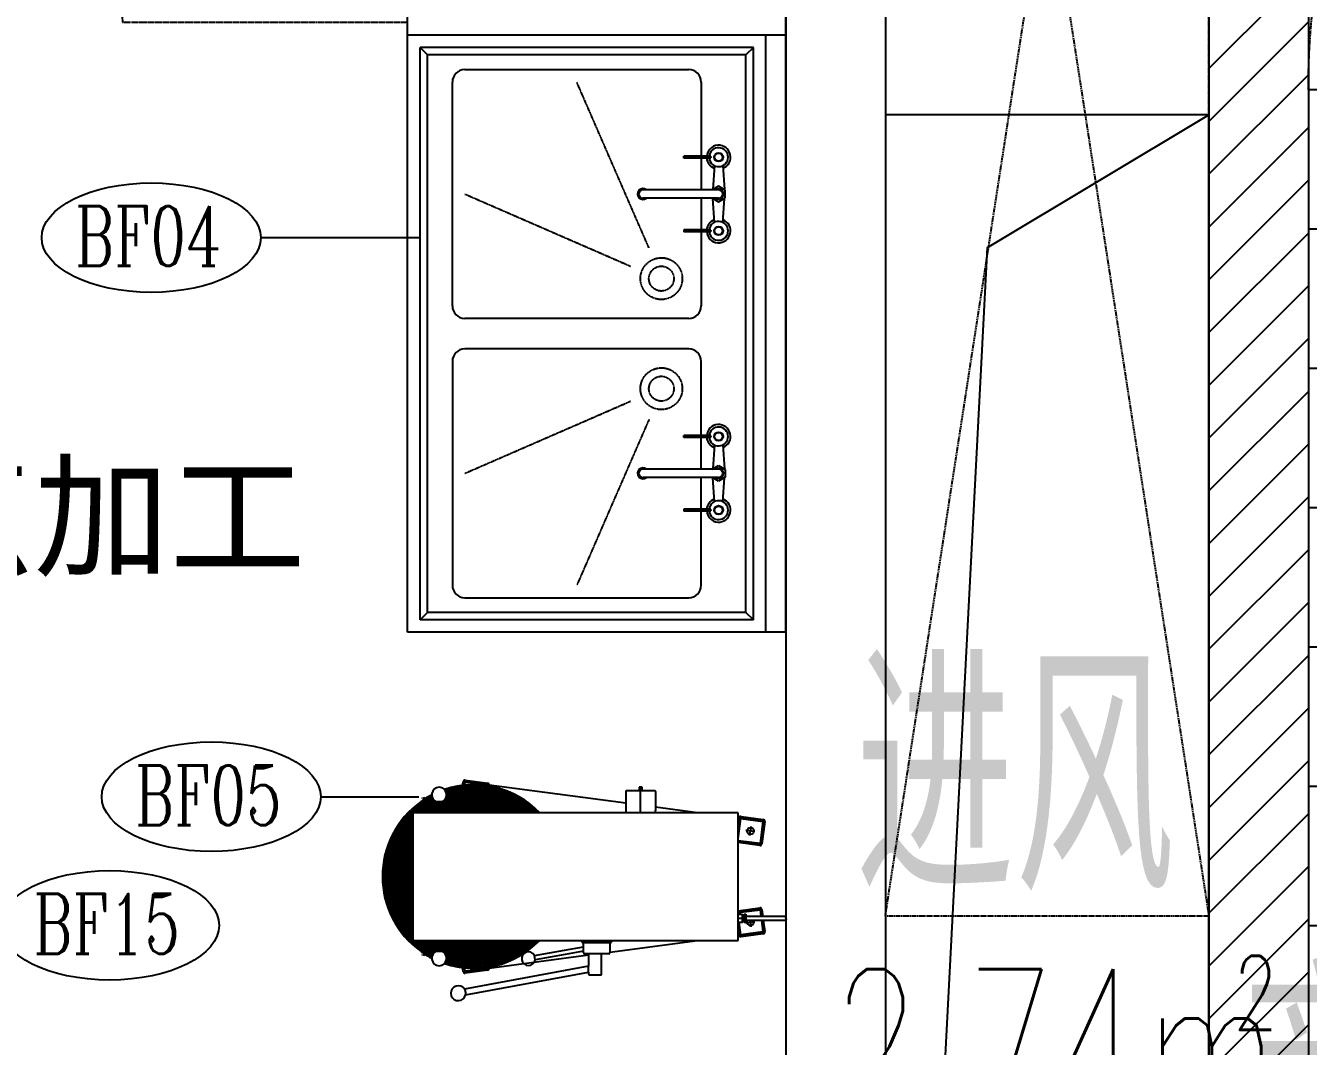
# Model space of a CAD drawing. Extents: x -12047294 to -5625356, y -1456591 to -622873.
# Drawn here: x -6016564 to -6013986, y -715445 to -713395 of the extents above; entities that cross this region are included whole.
import ezdxf

# ---------------------------------------------------------------- set-up
doc = ezdxf.new("R2010")
doc.units = 0
doc.header["$LTSCALE"] = 10
doc.header["$MEASUREMENT"] = 0
doc.linetypes.add('__DASH', pattern=[0.35, 0.25, -0.1])
doc.linetypes.add('DASH', pattern=[0.35, 0.25, -0.1])
for name, color, linetype in [('A-DIMLEAD', 130, 'Continuous'), ('A-FireH', 6, 'Continuous'), ('A-HOLE', 30, 'Continuous'), ('A-Hole-up', 40, 'DASH'), ('A-STAIRS', 150, 'Continuous'), ('A-TEXTROOM-AREA', 33, 'Continuous'), ('A-TEXTROOM-报建', 210, 'Continuous'), ('A-WALL', 2, 'Continuous'), ('EQUIP', 1, 'Continuous'), ('Iteam', 4, 'Continuous'), ('P-TEXT', 102, 'Continuous')]:
    doc.layers.add(name, color=color, linetype=linetype)
doc.styles.add('_TCH_SPACE', font='tjromans.shx', dxfattribs={"height": 5, "bigfont": 'tjhztxt.shx'})
doc.styles.add('ARIAL', font='arial.ttf', dxfattribs={"width": 1.1})
doc.styles.add('SHZF-注释', font='romanc.shx', dxfattribs={"width": 0.8, "bigfont": 'shzf-hz.shx'})
doc.styles.get("Standard").update_dxf_attribs({"font": 'tjromans.shx', "width": 0.75, "bigfont": 'tjhztxt.shx'})
doc.styles.add('注解汉字', font='tjromans.shx', dxfattribs={"width": 0.75, "bigfont": 'tjhztxt.shx'})

# ---------------------------------------------------------------- blocks, each defined once
blk = doc.blocks.new('retretw')
at = {"layer": 'A-STAIRS', "color": 253, "linetype": '__DASH', "elevation": -100}
blk.add_lwpolyline([(1658219.1, -156098.3), (1658669.1, -156098.3)], dxfattribs=at)
at = {"layer": 'A-STAIRS', "color": 253, "linetype": '__DASH'}
for centre, start, end in [((1658244.1, -154548.3, -100), 180, 270.0002), ((1658644.1, -154548.3, -100), 269.9998, 0)]:
    blk.add_arc(centre, 1550, start, end, dxfattribs=at)
blk = doc.blocks.new('A$C53054AA7')
at = {"layer": 'A-STAIRS', "color": 0}
for p, q in [((0, 3500), (-2518.6, 3500)), ((-1680, 2047.5), (-1680, 3500)), ((-1400, 1975), (-1400, 3500)), ((-1120, 1975), (-1120, 3500)), ((-840, 1975), (-840, 3500)), ((-560, 1975), (-560, 3500)), ((-280, 1975), (-280, 3500)), ((0, 1975), (0, 3500))]:
    blk.add_line(p, q, dxfattribs=at)
at = {"layer": 'A-STAIRS', "xscale": -1, "rotation": 89.99999999722498}
blk.add_blockref('retretw', (-154548.3, 1660194.1, 100), dxfattribs=at)
blk = doc.blocks.new('LXX1546368')
at = {"layer": 'EQUIP', "linetype": 'ByBlock'}
for p, q in [((636.4, 537, 0), (-583.6, 537, 0)), ((-583.6, 537, 0), (-583.6, -223, 0)), ((636.4, 537, 0), (636.4, -223, 0)), ((636.4, -223, 0), (-583.6, -223, 0))]:
    blk.add_line(p, q, dxfattribs=at)
at = {"layer": 'EQUIP', "color": 8, "linetype": 'DASH', "ltscale": 0.8}
for p, q in [((-523.6, 537, 0), (-523.6, -223, 0)), ((576.4, 537, 0), (576.4, -223, 0)), ((524.4, 477, 0), (-523.6, 477, 0)), ((-503.6, 477, 0), (-503.6, 427, 0)), ((-44.6, 427, 0), (-44.6, 477, 0)), ((45.4, 427, 0), (45.4, 477, 0)), ((556.4, 477, 0), (556.4, 427, 0)), ((-523.6, 427, 0), (-503.6, 427, 0)), ((45.4, 427, 0), (-44.6, 427, 0)), ((576.4, 427, 0), (556.4, 427, 0)), ((191.1, 70.5, 0), (153.2, 70.5, 0)), ((191.1, 61.1, 0), (153.2, 61, 0)), ((200.6, 50.7, 0), (143.7, 50.6, 0)), ((143.7, 50.6, 0), (143.8, 22.2, 0)), ((200.6, 22.3, 0), (200.6, 50.7, 0)), ((96.4, 4.1, 0), (105.9, 13.6, 0)), ((96.4, 13.5, 0), (96.5, -81.2, 0)), ((248, 4.3, 0), (96.4, 4.1, 0)), ((238.5, 13.8, 0), (105.9, 13.6, 0)), ((106, -81.2, 0), (105.9, 4.1, 0)), ((143.8, 22.2, 0), (200.6, 22.3, 0)), ((248, 4.3, 0), (238.5, 13.8, 0)), ((238.7, -81, 0), (238.5, 4.3, 0)), ((248.2, -81, 0), (248, 13.8, 0)), ((-523.6, -113, 0), (-503.6, -113, 0)), ((-503.6, -113, 0), (-503.6, -163, 0)), ((-44.6, -113, 0), (-44.6, -163, 0)), ((45.4, -113, 0), (-44.6, -113, 0)), ((45.4, -113, 0), (45.4, -163, 0)), ((153.5, -128.5, 0), (191.4, -128.4, 0)), ((556.4, -113, 0), (556.4, -163, 0)), ((576.4, -113, 0), (556.4, -113, 0)), ((153.5, -138, 0), (191.4, -137.9, 0)), ((-44.6, -163, 0), (-523.6, -163, 0)), ((524.4, -163, 0), (-44.6, -163, 0)), ((-34.6, -163, 0), (-34.6, -223, 0)), ((35.4, -163, 0), (35.4, -223, 0)), ((-558.6, -795.5, 0), (-558.6, -223, 0)), ((611.1, -223, 0), (611.4, -795.5, 0))]:
    blk.add_line(p, q, dxfattribs=at)
at = {"layer": 'EQUIP', "color": 8, "linetype": 'DASH', "ltscale": 0.5, "elevation": 0}
blk.add_lwpolyline([(311.1, -138), (532.8, -138), (532.8, -63.6), (311.1, -63.6)], close=True, dxfattribs=at)
at = {"layer": 'EQUIP', "color": 8, "linetype": 'DASH', "ltscale": 0.8}
for centre, start, end in [((-510, -271.4, 0), 264.7043, 5.2705), ((562.8, -271.4, 0), 174.7295, 275.2957)]:
    blk.add_arc(centre, 526.4, start, end, dxfattribs=at)
at = {"layer": 'EQUIP', "color": 8, "linetype": 'DASH', "ltscale": 0.8, "extrusion": (0, 0, -1)}
for centre, major_axis, start_param, end_param in [((153.3, 13.6, 0), (40.2, 40.2), 3.925446, 5.496242), ((153.3, 13.6, 0), (33.5, 33.5), 3.925446, 5.496242), ((191.2, 13.7, 0), (-40.2, 40.2), 0.783853, 2.354649), ((191.2, 13.7, 0), (33.5, 33.5), -0.786943, 0.783853), ((153.4, -81.1, 0), (-40.2, 40.2), 3.925446, 5.496242), ((153.4, -81.1, 0), (-33.5, 33.5), 3.925446, 5.496242), ((191.3, -81.1, 0), (-40.2, 40.2), 2.354649, 3.925446), ((191.3, -81.1, 0), (33.5, 33.5), 0.783853, 2.354649)]:
    blk.add_ellipse(centre, major_axis=major_axis, ratio=1, start_param=start_param, end_param=end_param, dxfattribs=at)
at = {"layer": 'EQUIP', "color": 2}
blk.add_text('R', height=50, dxfattribs=at).set_placement((-460.1, 391.7, -8.7))
blk = doc.blocks.new('LXX15471802')
at = {"layer": 'EQUIP'}
blk.add_blockref('LXX1546368', (19.5, -115.5), dxfattribs=at)
blk = doc.blocks.new('A$C3BA8559B')
at = {"layer": 'EQUIP'}
for p, q in [((0, 0), (0, 760)), ((0, 760), (1200, 760)), ((1200, 0), (1200, 760)), ((69.4, 645), (69.4, 195)), ((544.4, 670), (94.4, 670)), ((569.4, 195), (569.4, 645)), ((630.6, 195), (630.6, 645)), ((655.6, 670), (1105.6, 670)), ((1130.6, 645), (1130.6, 195)), ((94.4, 170), (310.9, 170)), ((327.9, 170), (544.4, 170)), ((872.1, 170), (655.6, 170)), ((1105.6, 170), (889.1, 170)), ((0, 40), (1200, 40)), ((0, 0), (1200, 0))]:
    blk.add_line(p, q, dxfattribs=at)
at = {"layer": 'EQUIP', "color": 8}
for p, q in [((25, 65), (25, 735)), ((25, 735), (1175, 735)), ((40, 720), (25, 735)), ((1160, 720), (1175, 735)), ((1175, 65), (1175, 735)), ((40, 80), (40, 720)), ((40, 720), (1160, 720)), ((1160, 80), (1160, 720)), ((25, 65), (40, 80)), ((40, 80), (1160, 80)), ((1175, 65), (1160, 80)), ((25, 65), (1175, 65))]:
    blk.add_line(p, q, dxfattribs=at)
at = {"layer": 'EQUIP', "color": 8, "linetype": 'DASH', "ltscale": 0.4}
for p, q in [((319.4, 645), (464.3, 312.1)), ((880.6, 645), (735.7, 312.1)), ((427.3, 275.1), (94.4, 420)), ((772.7, 275.1), (1105.6, 420))]:
    blk.add_line(p, q, dxfattribs=at)
at = {"layer": 'EQUIP', "ltscale": 150}
for p, q in [((310.9, 135), (310.9, 287)), ((327.9, 135), (327.9, 287)), ((872.1, 135), (872.1, 287)), ((889.1, 135), (889.1, 287)), ((262.4, 143.6), (310.5, 146.5)), ((303.9, 135), (310.9, 147.1)), ((311.6, 121.6), (303.9, 135)), ((334.9, 135), (327.1, 121.6)), ((327.9, 147.1), (334.9, 135)), ((376.4, 143.6), (328.3, 146.5)), ((823.6, 143.6), (871.7, 146.5)), ((872.1, 147.1), (865.1, 135)), ((865.1, 135), (872.9, 121.6)), ((888.4, 121.6), (896.1, 135)), ((896.1, 135), (889.1, 147.1)), ((937.6, 143.6), (889.5, 146.5)), ((262.4, 126.4), (310.5, 123.5)), ((327.1, 121.6), (311.6, 121.6)), ((376.4, 126.4), (328.3, 123.5)), ((823.6, 126.4), (871.7, 123.5)), ((872.9, 121.6), (888.4, 121.6)), ((937.6, 126.4), (889.5, 123.5))]:
    blk.add_line(p, q, dxfattribs=at)
at = {"layer": 'EQUIP', "ltscale": 50}
for p, q in [((243.4, 150.9), (243.4, 205)), ((247.4, 205), (243.4, 205)), ((247.4, 199), (243.4, 199)), ((247.4, 193), (243.4, 193)), ((247.4, 187), (243.4, 187)), ((247.4, 150.9), (247.4, 205)), ((391.4, 205), (395.4, 205)), ((391.4, 150.9), (391.4, 205)), ((391.4, 199), (395.4, 199)), ((391.4, 193), (395.4, 193)), ((391.4, 187), (395.4, 187)), ((395.4, 150.9), (395.4, 205)), ((808.6, 205), (804.6, 205)), ((804.6, 150.9), (804.6, 205)), ((808.6, 199), (804.6, 199)), ((808.6, 193), (804.6, 193)), ((808.6, 187), (804.6, 187)), ((808.6, 150.9), (808.6, 205)), ((952.6, 150.9), (952.6, 205)), ((952.6, 205), (956.6, 205)), ((952.6, 199), (956.6, 199)), ((952.6, 193), (956.6, 193)), ((952.6, 187), (956.6, 187)), ((956.6, 150.9), (956.6, 205))]:
    blk.add_line(p, q, dxfattribs=at)
at = {"layer": 'EQUIP', "color": 8, "linetype": 'DASH', "ltscale": 0.4}
for centre, radius in [((489.4, 250), 42), ((710.6, 250), 42), ((489.4, 250), 25), ((710.6, 250), 25)]:
    blk.add_circle(centre, radius, dxfattribs=at)
at = {"layer": 'EQUIP', "ltscale": 50}
for centre, radius in [((245.4, 135), 9), ((245.4, 135), 8), ((393.4, 135), 9), ((393.4, 135), 8), ((806.6, 135), 9), ((806.6, 135), 8), ((954.6, 135), 9), ((954.6, 135), 8)]:
    blk.add_circle(centre, radius, dxfattribs=at)
at = {"layer": 'EQUIP'}
for centre, start, end in [((94.4, 645), 90, 180), ((544.4, 645), 0, 90), ((655.6, 645), 90, 180), ((1105.6, 645), 0, 90), ((94.4, 195), 180, 270), ((544.4, 195), 270, 0), ((655.6, 195), 180, 270), ((1105.6, 195), 270, 0)]:
    blk.add_arc(centre, 25, start, end, dxfattribs=at)
at = {"layer": 'EQUIP', "ltscale": 150}
for centre, radius, start, end in [((319.4, 287), 11, 320.5994, 219.4006), ((319.4, 287), 10, 328.2117, 211.7883), ((319.4, 287), 8.5, 0, 180), ((880.6, 287), 11, 320.5994, 219.4006), ((880.6, 287), 10, 328.2117, 211.7883), ((880.6, 287), 8.5, 0, 180), ((319.4, 135), 10, 148.2117, 31.7883), ((319.4, 135), 8.5, 180, 0), ((880.6, 135), 10, 148.2117, 31.7883), ((880.6, 135), 8.5, 180, 0)]:
    blk.add_arc(centre, radius, start, end, dxfattribs=at)
at = {"layer": 'EQUIP', "ltscale": 10}
for centre, start, end in [((245.4, 135), 94.7802, 338.2741), ((245.4, 135), 21.7259, 85.2198), ((393.4, 135), 201.7259, 85.2198), ((393.4, 135), 94.7802, 158.2741), ((806.6, 135), 94.7802, 338.2741), ((806.6, 135), 21.7259, 85.2198), ((954.6, 135), 201.7259, 85.2198), ((954.6, 135), 94.7802, 158.2741)]:
    blk.add_arc(centre, 24, start, end, dxfattribs=at)
at = {"layer": 'EQUIP', "ltscale": 50}
for centre, radius, start, end in [((245.4, 135), 19, 96.0423, 83.9577), ((245.4, 135), 16, 82.8192, 97.1808), ((393.4, 135), 19, 96.0423, 83.9577), ((393.4, 135), 16, 82.8192, 97.1808), ((806.6, 135), 19, 96.0423, 83.9577), ((806.6, 135), 16, 82.8192, 97.1808), ((954.6, 135), 19, 96.0423, 83.9577), ((954.6, 135), 16, 82.8192, 97.1808)]:
    blk.add_arc(centre, radius, start, end, dxfattribs=at)
blk = doc.blocks.new('rdddj 60')
at = {"layer": 'EQUIP', "linetype": 'Continuous'}
for p, q in [((107.5, 128.21819), (107.5, 21)), ((116.201611, 128.575417), (116.5, 128.21819)), ((116.5, 21), (116.5, 128.21819)), ((-147.161439, 71.625147), (-87.677487, 63.772798)), ((116.5, 67.511592), (147.661439, 71.625147)), ((-160.625147, 7.838561), (-152.772798, 67.322514)), ((-148.807201, 66.799024), (-156.65955, 7.315071)), ((-155.668151, 7.184199), (-147.815802, 66.668151)), ((-147.815802, 66.668151), (-88.331849, 58.815802)), ((-88.200977, 59.807201), (-147.684929, 67.65955)), ((-109.852199, 31.396395), (-134.235761, 34.615217)), ((-120.420554, 44.964788), (-123.663947, 20.395092)), ((-88.331849, 58.815802), (-96.095997, 0)), ((-95.087322, 0), (-87.34045, 58.68493)), ((-83.374853, 58.16144), (-91.05262, 0)), ((91.55262, 0), (83.874853, 58.16144)), ((87.84045, 58.68493), (95.587322, 0)), ((88.177487, 63.772798), (107.5, 66.323522)), ((107.5, 62.28882), (88.700977, 59.807201)), ((88.831849, 58.815802), (107.5, 61.280145)), ((96.595997, 0), (88.831849, 58.815802)), ((148.184929, 67.65955), (116.5, 63.476891)), ((116.5, 62.468215), (148.315802, 66.668151)), ((134.735761, 34.615217), (116.5, 32.207953)), ((124.163947, 20.395092), (120.920554, 44.964788)), ((148.315802, 66.668151), (156.168151, 7.184199)), ((157.15955, 7.315071), (149.307201, 66.799024)), ((153.272798, 67.322514), (161.125147, 7.838561)), ((-169.5, 0), (-171, 0)), ((-171, 0), (-171, -871)), ((-168, 0), (-169.5, 0)), ((0, 0), (-168, 0)), ((-156.322513, 2.227202), (-156.616521, 0)), ((-139.450774, 0), (-156.322513, 2.227202)), ((-155.799023, 6.192799), (-109.142109, 0.03372)), ((-101.245645, 0), (-155.668151, 7.184199)), ((168, 0), (0, 0)), ((101, 16), (101, 21)), ((101, 21), (107.5, 21)), ((103.5, 16), (101, 16)), ((101, 0), (101, 12)), ((101, 12), (103.5, 12)), ((103.5, 12), (103.5, 16)), ((103.5, 16), (112, 16)), ((112, 12), (103.5, 12)), ((107.5, 21), (112, 21)), ((112, 16), (112, 21)), ((112, 21), (116.5, 21)), ((112, 16), (120.5, 16)), ((120.5, 12), (112, 12)), ((112, 12), (112, 0)), ((116.5, 21), (123, 21)), ((123, 16), (120.5, 16)), ((120.5, 16), (120.5, 12)), ((120.5, 12), (123, 12)), ((123, 21), (123, 16)), ((123, 12), (123, 0)), ((156.168151, 7.184199), (123, 2.805742)), ((123, 1.797067), (156.299023, 6.192799)), ((156.822513, 2.227202), (139.950774, 0)), ((157.116521, 0), (156.822513, 2.227202)), ((169.5, 0), (168, 0)), ((171, 0), (169.5, 0)), ((171, -871), (171, 0)), ((-171, -108.959263), (-185.790257, -221)), ((202.527224, -344), (171.5, -108.959263)), ((-171, -191.869555), (-171, -192.5)), ((-229.5, -222.5), (-229.5, -257)), ((-228, -221), (-176.5, -221)), ((-176.421573, -221.078427), (-176.5, -221)), ((-171, -222.25), (-173.593146, -222.25)), ((-171, -217.5), (-171, -218.130444)), ((-229.5, -261), (-242.152029, -261)), ((-229.5, -257), (-239, -257)), ((-239, -257), (-239, -265)), ((-239, -265), (-229.5, -265)), ((-229.5, -257), (-229.5, -261)), ((-229.5, -261), (-229.5, -265)), ((-171, -261), (-229.5, -261)), ((-229.5, -265), (-229.5, -299.5)), ((-196.350886, -301), (-244.661439, -666.967264)), ((-228, -301), (-176.5, -301)), ((-176.5, -301), (-176.421573, -300.921573)), ((-173.593146, -299.75), (-171, -299.75)), ((177.5, -342.052386), (171, -337.501037)), ((177.5, -342.052386), (177.5, -344)), ((177.5, -344), (204.748372, -344)), ((177.5, -344), (177.5, -414)), ((177.5, -365), (177.5, -366.947613)), ((206.748372, -346), (206.748372, -379)), ((261, -365.5), (206.748372, -365.5)), ((263, -383), (263, -367.5)), ((206.748372, -379), (206.748372, -412)), ((206.748372, -400.5), (239.753174, -400.5)), ((245.161439, -666.967264), (209.985667, -400.5)), ((239.753174, -400.5), (301.452169, -732.817483)), ((256, -400.5), (239.753174, -400.5)), ((317.209093, -730.039112), (256, -400.5)), ((256, -400.5), (257.036818, -400.5)), ((257.036818, -400.5), (261, -400.5)), ((263, -398.5), (263, -383)), ((263, -383), (266.245177, -383)), ((171, -420.498962), (177.5, -415.947613)), ((186.098372, -414), (177.5, -414)), ((200.167471, -414), (186.098372, -414)), ((196.966355, -464.950814), (187.982352, -414)), ((204.748372, -414), (200.167471, -414)), ((200.167471, -414), (208.784048, -462.867036)), ((211.17034, -545.505615), (196.966355, -464.950814)), ((208.784048, -462.867036), (222.988033, -543.421837)), ((222.988033, -543.421837), (211.17034, -545.505615)), ((185.677487, -674.819613), (171.5, -567.420801)), ((-258.125147, -730.75385), (-250.272798, -671.269898)), ((-246.307201, -671.793388), (-254.15955, -731.27734)), ((-253.168151, -731.408213), (-245.315802, -671.92426)), ((-245.315802, -671.92426), (-185.831849, -679.776609)), ((-185.700977, -678.78521), (-245.184929, -670.932861)), ((-244.661439, -666.967264), (-185.177487, -674.819613)), ((-244.661439, -666.967264), (-185.177487, -674.819613)), ((-185.831849, -679.776609), (-193.684198, -739.260562)), ((-192.692799, -739.391434), (-184.84045, -679.907482)), ((-180.874853, -680.430972), (-188.727202, -739.914924)), ((189.227202, -739.914924), (181.374853, -680.430972)), ((185.34045, -679.907482), (193.192799, -739.391434)), ((185.677487, -674.819613), (245.161439, -666.967264)), ((185.677487, -674.819613), (245.161439, -666.967264)), ((245.684929, -670.932861), (186.200977, -678.78521)), ((186.331849, -679.776609), (245.815802, -671.92426)), ((194.184198, -739.260562), (186.331849, -679.776609)), ((245.815802, -671.92426), (253.668151, -731.408213)), ((254.65955, -731.27734), (246.807201, -671.793388)), ((250.772798, -671.269898), (258.625147, -730.75385)), ((-231.735761, -703.977194), (-207.352199, -707.196016)), ((-217.836053, -692.987503), (-221.079446, -717.557199)), ((207.852199, -707.196016), (232.235761, -703.977194)), ((221.579446, -717.557199), (218.336053, -692.987503)), ((-194.338561, -744.217558), (-253.822513, -736.365209)), ((-253.299023, -732.399612), (-193.815071, -740.251961)), ((-193.684198, -739.260562), (-253.168151, -731.408213)), ((253.668151, -731.408213), (194.184198, -739.260562)), ((194.315071, -740.251961), (253.799023, -732.399612)), ((254.322513, -736.365209), (194.838561, -744.217558)), ((-212.705638, -843.456159), (-171, -816.945599)), ((-171, -821.676401), (-205.437855, -843.567131)), ((-200, -794.60809), (-200, -807.098086)), ((-200, -796.853088), (-182, -796.853088)), ((-182, -804.853088), (-200, -804.853088)), ((-196.350567, -810.018973), (-186.27988, -818.225785)), ((-196.271878, -808.41062), (-194.137499, -807.046177)), ((-184.031058, -815.426678), (-193.676218, -807.566636)), ((-183.307583, -814.964183), (-192.952744, -807.104141)), ((-187.775961, -822.878586), (-185.243746, -821.26896)), ((-187.477039, -800.853088), (-171, -800.853088)), ((-184.031058, -815.426678), (-183.605532, -815.773448)), ((-183.307583, -814.964183), (-182.882057, -815.310953)), ((-183.011724, -824.198175), (-178.034423, -831.696607)), ((-182.288249, -823.73568), (-179.653922, -827.704361)), ((-182, -796.853088), (-182, -795.298291)), ((-182, -796.853088), (-172.999845, -796.853088)), ((-182, -804.853088), (-182, -796.853088)), ((-182, -804.853088), (-172.999845, -804.853088)), ((-182, -805.940649), (-182, -804.853088)), ((-180.17928, -818.049687), (-176.802941, -815.903487)), ((-171, -822.203418), (-180.127858, -828.005622)), ((-172.999845, -796.853088), (-171, -796.853088)), ((-172.999845, -804.853088), (-171, -804.853088)), ((-171.738386, -812.684158), (-171, -812.214796)), ((182, -796.853088), (200, -796.853088)), ((200, -807.098086), (200, -794.60809)), ((-197.855582, -839.274408), (-204.608768, -843.567131)), ((-200.101037, -850.181202), (-200.056403, -850.15283)), ((-195.603446, -842.582543), (-193.069612, -840.971889)), ((-195.37254, -827.707419), (-192.840357, -826.097814)), ((-195.21542, -837.596166), (-195.323107, -837.664617)), ((-183.48009, -830.136498), (-195.21542, -837.596166)), ((-193.340575, -845.883854), (-193.294436, -845.854525)), ((-190.923803, -844.347612), (-190.758513, -844.242543)), ((-188.001783, -837.750478), (-185.467784, -836.139719)), ((-186.088945, -826.206189), (-181.111645, -833.704621)), ((-185.686342, -841.018373), (-184.889105, -840.511602)), ((-184.889105, -840.511602), (-183.150085, -839.406178)), ((-180.399604, -832.918085), (-177.865419, -831.307208)), ((-178.077205, -836.181557), (-175.591191, -834.6013)), ((-177.549724, -835.848322), (-175.543147, -834.565578)), ((-175.591191, -834.6013), (-175.540571, -834.569123)), ((-172.796845, -828.085324), (-171, -826.943143)), ((-171, -871), (-169.5, -871)), ((-169.5, -871), (-168, -871)), ((-168, -871), (168, -871)), ((168, -871), (169.5, -871)), ((169.5, -871), (171, -871))]:
    blk.add_line(p, q, dxfattribs=at)
at = {"layer": 'EQUIP', "color": 14, "linetype": 'Continuous'}
for p, q in [((-171, -567.420801), (-185.177487, -674.819613)), ((171, -796.853088), (172.999845, -796.853088)), ((171, -800.853088), (187.477039, -800.853088)), ((171, -804.853088), (172.999845, -804.853088)), ((171, -812.214796), (171.738386, -812.684158)), ((171, -816.945599), (212.705638, -843.456159)), ((205.437855, -843.567131), (171, -821.676401)), ((180.127858, -828.005622), (171, -822.203418)), ((172.999845, -796.853088), (182, -796.853088)), ((172.999845, -804.853088), (182, -804.853088)), ((176.80294, -815.903487), (180.17928, -818.049687)), ((178.034423, -831.696607), (183.011723, -824.198175)), ((179.653922, -827.704361), (182.288249, -823.73568)), ((182, -795.298291), (182, -796.853088)), ((182, -796.853088), (182, -804.853088)), ((182, -804.853088), (182, -805.940649)), ((200, -804.853088), (182, -804.853088)), ((182.882057, -815.310953), (183.307583, -814.964183)), ((192.952743, -807.104141), (183.307583, -814.964183)), ((183.605532, -815.773448), (184.031058, -815.426678)), ((193.676218, -807.566636), (184.031058, -815.426678)), ((185.243746, -821.26896), (187.775961, -822.878586)), ((186.27988, -818.225785), (196.350567, -810.018973)), ((194.137499, -807.046177), (196.271878, -808.41062)), ((171, -826.943143), (172.796845, -828.085324)), ((175.540571, -834.569123), (175.591191, -834.6013)), ((175.543147, -834.565578), (177.549724, -835.848322)), ((175.591191, -834.6013), (178.077205, -836.181557)), ((177.865419, -831.307208), (180.399604, -832.918085)), ((181.111645, -833.704621), (186.088945, -826.206189)), ((183.150085, -839.406178), (184.889105, -840.511602)), ((195.21542, -837.596166), (183.48009, -830.136498)), ((184.889105, -840.511602), (185.686342, -841.018373)), ((185.467783, -836.139719), (188.001783, -837.750478)), ((190.758513, -844.242543), (190.923803, -844.347612)), ((192.840357, -826.097814), (195.37254, -827.707419)), ((193.069612, -840.971889), (195.603446, -842.582543)), ((193.294435, -845.854525), (193.340575, -845.883854)), ((195.323107, -837.664617), (195.21542, -837.596166)), ((204.608768, -843.567131), (197.855582, -839.274408)), ((200.056402, -850.15283), (200.101037, -850.181202)), ((0, -870.997544), (0, -873.997544)), ((0, -873.997544), (0, -876.997544)), ((0, -876.997544), (0, -879.997544)), ((0, -879.997544), (0, -882.997544)), ((0, -882.997544), (0, -885.997544)), ((0, -885.997544), (0, -889.997544)), ((0, -889.997544), (0, -892.997544)), ((0, -892.997544), (0, -895.997544)), ((0, -895.997544), (0, -898.997544)), ((0, -898.997544), (0, -901.997544)), ((0, -901.997544), (0, -904.997544)), ((0, -904.997544), (0, -907.997544)), ((0, -907.997544), (0, -910.997544)), ((0, -910.997544), (0, -913.997544)), ((0, -913.997544), (0, -917.997544)), ((0, -917.997544), (0, -920.997544)), ((0, -920.997544), (0, -923.997544)), ((0, -923.997544), (0, -926.997544)), ((0, -926.997544), (0, -929.997544)), ((0, -929.997544), (0, -932.997544)), ((0, -932.997544), (0, -935.997544)), ((0, -935.997544), (0, -938.997544)), ((0, -938.997544), (0, -941.997544)), ((0, -941.997544), (0, -944.997544)), ((0, -944.997544), (0, -948.997544)), ((0, -948.997544), (0, -952.997544))]:
    blk.add_line(p, q, dxfattribs=at)
at = {"layer": 'EQUIP', "linetype": 'Continuous'}
for centre in [(-122, 33), (-219.5, -705.592411), (220, -705.592411)]:
    blk.add_circle(centre, 9, dxfattribs=at)
for centre, radius, start, end in [((110.965891, 130.714576), 4.271339, 215.764169437, 226.898742117), ((109.630234, 129.338065), 2.353899, 227.742672961, 243.581463929), ((109.284381, 128.717699), 1.644786, 244.756137252, 263.914183404), ((109.267353, 128.791415), 1.716459, 264.740283409, 282.257621398), ((109.088448, 129.609855), 2.554225, 282.281504683, 294.592825191), ((108.213681, 131.569691), 4.700373, 294.346550669, 301.536873551), ((104.890405, 137.045982), 11.106112, 301.372212074, 304.602105089), ((-263.090482, 671.557256), 660.037717, 304.54617765, 304.602327512), ((118.645623, 118.288823), 12.144136, 121.380874449, 124.713420455), ((116.201539, 122.325374), 7.425353, 115.75564244, 121.499372829), ((114.981258, 124.849776), 4.621483, 106.939294423, 115.729425453), ((114.512827, 126.367405), 3.033223, 94.132235955, 106.827210698), ((114.447717, 127.142359), 2.255611, 77.223639099, 93.901129734), ((114.464108, 127.246081), 2.150843, 58.602468374, 77.038425544), ((114.144977, 126.699544), 2.783639, 42.368212679, 58.856247499), ((-147.815802, 66.668151), 5, 82.479987, 172.479987), ((148.315802, 66.668151), 5, 7.520013, 97.520013), ((-147.815802, 66.668151), 1, 82.479987, 172.479987), ((-88.331849, 58.815802), 1, 352.479987, 82.479987), ((-88.331849, 58.815802), 5, 352.479987, 82.479987), ((88.831849, 58.815802), 5, 97.520013, 187.520013), ((88.831849, 58.815802), 1, 97.520013, 187.520013), ((122.5, 33), 9, 228.189685, 97.520013), ((122.5, 33), 9, 97.520013, 131.810315), ((148.315802, 66.668151), 1, 7.520013, 97.520013), ((-155.668151, 7.184199), 5, 172.479987, 262.479987), ((-155.668151, 7.184199), 1, 172.479987, 262.479987), ((156.168151, 7.184199), 1, 277.520013, 7.520013), ((156.168151, 7.184199), 5, 277.520013, 7.520013), ((-228, -222.5), 1.5, 90, 180), ((-173.593146, -218.25), 4, 225, 270), ((-228, -299.5), 1.5, 180, 270), ((-173.593146, -303.75), 4, 90, 135), ((204.748372, -346), 2, 0, 90), ((261, -367.5), 2, 0, 90), ((204.748372, -412), 2, 270, 0), ((261, -398.5), 2, 270, 0), ((0, -708.247924), 246, 341.398541, 45.963064), ((220.100665, -561.599381), 18.405434, 119.025606001, 80.974394), ((-245.315802, -671.92426), 5, 82.479987, 172.479987), ((-245.315802, -671.92426), 1, 82.479987, 172.479987), ((-185.831849, -679.776609), 1, 352.479987, 82.479987), ((-185.831849, -679.776609), 5, 352.479987, 82.479987), ((0, -708.247924), 173, 171.27935, 188.72065), ((186.331849, -679.776609), 5, 97.520013, 187.520013), ((186.331849, -679.776609), 1, 97.520013, 187.520013), ((245.815802, -671.92426), 5, 7.520013, 97.520013), ((245.815802, -671.92426), 1, 7.520013, 97.520013), ((-253.168151, -731.408213), 5, 172.479987, 262.479987), ((-253.168151, -731.408213), 1, 172.479987, 262.479987), ((-193.684198, -739.260562), 5, 262.479987, 352.479987), ((-193.684198, -739.260562), 1, 262.479987, 352.479987), ((194.184198, -739.260562), 5, 187.520013, 277.520013), ((194.184198, -739.260562), 1, 187.520013, 277.520013), ((253.668151, -731.408213), 1, 277.520013, 7.520013), ((253.668151, -731.408213), 5, 277.520013, 7.520013), ((312.513654, -749.480122), 20, 142.729004, 76.421822), ((312.513654, -749.480122), 20, 123.578178, 142.729004), ((312.513654, -749.480122), 20, 95.572647, 123.578178), ((312.513654, -749.480122), 20, 76.421822, 95.572647), ((-219, -800.853088), 20, 18.194872, 341.805128), ((219, -800.853088), 20, 198.194872, 161.805128), ((0, -708.247924), 246, 207.241134, 213.372369), ((0, -708.247924), 242, 207.591833001, 214.54081), ((0, -708.247924), 238, 207.739463999, 213.403630001), ((0, -708.247924), 235, 207.723533, 213.415902), ((0, -708.247924), 232, 207.593752, 214.393092), ((0, -708.247924), 229, 207.335337001, 213.44141), ((0, -708.247924), 226, 206.917929, 213.454672001), ((0, -708.247924), 220, 204.619977, 213.482280999), ((0, -708.247924), 223, 206.251523, 214.390499), ((-195.718844, -809.243779), 1, 123.575363, 230.822694), ((-194.307941, -808.341831), 1, 50.822694, 123.575363), ((-193.584466, -807.879336), 1, 50.822694, 123.575363), ((-181.089991, -822.887989), 6, 146.269513999, 213.575362999), ((-186.911602, -819.00098), 1, 326.269513999, 50.822694), ((-182, -800.853088), 4, 90, 270), ((-179.679087, -821.986042), 4, 146.269513999, 213.575362999), ((-185.500699, -818.099033), 3, 33.575362999, 50.822694), ((-185.500699, -818.099033), 3, 326.269513999, 33.575362999), ((-178.955612, -821.523546), 4, 146.269513999, 213.575362999), ((-184.777224, -817.636537), 3, 33.575362999, 50.822694), ((-184.777224, -817.636537), 3, 33.575362999, 50.822694), ((-184.777224, -817.636537), 3, 33.575362999, 50.822694), ((-184.777224, -817.636537), 3, 326.269513999, 33.575362999), ((0, -706.997544), 214, 211.943586999, 216.959051001), ((0, -706.997544), 204, 212.025933999, 213.045762), ((0, -706.997544), 207, 213.962890001, 214.301153), ((0, -708.247924), 220, 326.517719001, 335.380023), ((0, -708.247924), 246, 326.627631, 332.758866), ((-212.931658, -843.599831), 4.003683, 306.277985002, 306.731681002), ((0, -706.997544), 246, 213.721799001, 215.586548), ((-198.363312, -834.339332), 4.003683, 121.283237001, 169.64092), ((0, -706.997544), 246, 215.586548, 270), ((-198.363312, -834.339332), 4.003683, 255.243967001, 298.364629), ((-0.000014, -706.997554), 237.999983, 213.764810001, 215.692344), ((-193.069612, -840.971889), 4, 122.442444, 173.026317), ((0, -706.997544), 232, 212.595575, 222.517668999), ((0, -706.997544), 235, 213.781694999, 223.309455), ((-193.069612, -840.971889), 4, 256.488584, 302.442444), ((0, -706.997544), 229, 213.816790999, 221.692531), ((0, -706.997544), 223, 212.537139001, 219.931164), ((0, -706.997544), 226, 213.835038, 220.831372), ((-176.112691, -830.386421), 6, 213.575362999, 247.038404), ((0, -706.997544), 217, 213.892808, 217.999284999), ((-178.063261, -834.990254), 1, 247.038404, 300.89968), ((0, -706.997544), 220, 215.892785, 218.988457), ((-174.701787, -829.484474), 4, 213.575362999, 239.855158999), ((-176.652357, -834.088306), 1, 304.279393, 344.094085), ((0, -706.997544), 211, 213.934058999, 215.862372999), ((0, -706.997544), 246, 270, 324.413452)]:
    blk.add_arc(centre, radius, start, end, dxfattribs=at)
at = {"layer": 'EQUIP', "color": 14, "linetype": 'Continuous'}
for centre, radius, start, end in [((0, -708.247924), 246, 134.036936, 198.601459), ((0, -708.247924), 242, 134.959888001, 198.250759999), ((0, -708.247924), 238, 135.929737999, 198.103128999), ((0, -708.247924), 235, 136.690545, 198.119061001), ((0, -708.247924), 242, 341.749240001, 45.040111999), ((0, -708.247924), 235, 341.880938999, 43.309455), ((0, -708.247924), 238, 341.896871001, 44.070262001), ((0, -708.247924), 232, 137.482331001, 198.248840999), ((0, -708.247924), 229, 138.307469, 198.507255999), ((0, -708.247924), 226, 139.168628, 198.924664), ((0, -708.247924), 223, 140.068836, 199.566674), ((0, -708.247924), 220, 141.011543, 200.624248), ((0, -708.247924), 217, 142.000715001, 213.496657999), ((0, -708.247924), 214, 143.040948999, 214.64635), ((0, -708.247924), 232, 341.751159001, 42.517668999), ((0, -708.247924), 226, 341.075336, 40.831372), ((0, -708.247924), 223, 340.433326, 39.931164), ((0, -708.247924), 214, 325.35365, 36.959051001), ((0, -708.247924), 229, 341.492744001, 41.692531), ((0, -708.247924), 220, 339.375752, 38.988457), ((0, -708.247924), 217, 326.503342001, 37.999284999), ((0, -708.247924), 211, 144.137627001, 213.52664), ((0, -708.247924), 207, 145.698847, 213.547593001), ((0, -708.247924), 204, 146.954238, 213.045762), ((0, -708.247924), 201, 148.292931, 211.707069), ((0, -708.247924), 198, 149.727359, 210.272641), ((0, -708.247924), 195, 151.273395, 208.726605), ((0, -708.247924), 207, 326.452406999, 34.301153), ((0, -708.247924), 211, 326.47336, 35.862372999), ((0, -708.247924), 204, 326.954238, 33.045762), ((0, -708.247924), 201, 328.292931, 31.707069), ((0, -708.247924), 198, 329.727359, 30.272641), ((0, -708.247924), 195, 331.273395, 28.726605), ((0, -708.247924), 192, 152.951889, 207.048111), ((0, -708.247924), 189, 154.791235, 205.208765), ((0, -708.247924), 186, 156.831945, 203.168055), ((0, -708.247924), 183, 159.135644999, 200.864355001), ((0, -708.247924), 192, 332.951889, 27.048111), ((0, -708.247924), 189, 334.791235, 25.208765), ((0, -708.247924), 186, 336.831945, 23.168055), ((0, -708.247924), 183, 339.135644999, 20.864355001), ((0, -708.247924), 179, 162.805601, 197.194399), ((0, -708.247924), 176, 166.310113, 193.689887), ((0, -708.247924), 179, 342.805601, 17.194399), ((0, -708.247924), 176, 346.310113, 13.689887), ((0, -708.247924), 173, 351.27935, 8.72065), ((0, -706.997544), 214, 323.040948999, 328.056413001), ((0, -706.997544), 207, 325.698847, 326.037109999), ((0, -706.997544), 204, 326.954238, 327.974066001), ((184.777224, -817.636537), 3, 146.424637001, 213.730486001), ((182, -800.853088), 4, 270, 90), ((184.777224, -817.636537), 3, 129.177306, 146.424637001), ((184.777224, -817.636537), 3, 129.177306, 146.424637001), ((184.777224, -817.636537), 3, 129.177306, 146.424637001), ((178.955612, -821.523546), 4, 326.424637001, 33.730486001), ((185.500698, -818.099033), 3, 146.424637001, 213.730486001), ((185.500698, -818.099033), 3, 129.177306, 146.424637001), ((179.679087, -821.986042), 4, 326.424637001, 33.730486001), ((0, -708.247924), 223, 325.609501, 333.748477), ((186.911602, -819.00098), 1, 129.177306, 213.730486001), ((181.089991, -822.887989), 6, 326.424637001, 33.730486001), ((0, -708.247924), 226, 326.545327999, 333.082071), ((0, -708.247924), 229, 326.55859, 332.664662999), ((0, -708.247924), 232, 325.606908, 332.406248), ((193.584466, -807.879336), 1, 56.424637, 129.177306), ((194.307941, -808.341831), 1, 56.424637, 129.177306), ((0, -708.247924), 235, 326.584098, 332.276467), ((195.718844, -809.243779), 1, 309.177306, 56.424637), ((0, -708.247924), 238, 326.596369999, 332.260536001), ((0, -708.247924), 242, 325.45919, 332.408166999), ((0, -706.997544), 242, 212.418066, 270), ((0, -706.997544), 238, 215.692344, 270), ((0, -706.997544), 242, 270, 327.581934), ((0, -706.997544), 238, 270, 324.307656), ((0, -706.997544), 232, 317.482331001, 327.404425), ((0, -706.997544), 226, 319.168628, 326.164962), ((0, -706.997544), 223, 320.068836, 327.462860999), ((0, -706.997544), 235, 316.690545, 326.218305001), ((0, -706.997544), 211, 324.137627001, 326.065941001), ((0, -706.997544), 217, 322.000715001, 326.107192), ((0, -706.997544), 229, 318.307469, 326.183209001), ((0, -706.997544), 220, 321.011543, 324.107215), ((176.652357, -834.088306), 1, 195.905915, 235.720607), ((174.701787, -829.484474), 4, 300.144841001, 326.424637001), ((178.063261, -834.990254), 1, 239.10032, 292.961596), ((176.11269, -830.386421), 6, 292.961596, 326.424637001), ((193.069612, -840.971889), 4, 237.557556, 283.511416), ((0.000014, -706.997554), 237.999983, 324.307656, 326.235189999), ((193.069612, -840.971889), 4, 6.973683, 57.557556), ((198.363312, -834.339332), 4.003683, 241.635371, 284.756032999), ((0, -706.997544), 246, 324.413452, 326.278200999), ((198.363312, -834.339332), 4.003683, 10.35908, 58.716762999), ((212.931658, -843.599831), 4.003683, 233.268319, 233.722015), ((0, -706.997544), 235, 224.257385999, 270), ((0, -706.997544), 232, 224.983824999, 270), ((0, -706.997544), 229, 225.738997, 270), ((0, -706.997544), 226, 226.524994, 270), ((0, -706.997544), 223, 227.344157, 270), ((0, -706.997544), 220, 228.199115001, 270), ((0, -706.997544), 217, 229.092843999, 270), ((0, -706.997544), 214, 230.028726001, 270), ((0, -706.997544), 211, 231.010641, 270), ((0, -706.997544), 207, 232.399319, 270), ((0, -706.997544), 204, 233.507392999, 270), ((0, -706.997544), 201, 234.679681001, 270), ((0, -706.997544), 198, 235.924013, 270), ((0, -706.997544), 195, 237.249918, 270), ((0, -706.997544), 192, 238.669202999, 270), ((0, -706.997544), 189, 240.196819001, 270), ((0, -706.997544), 186, 241.852202999, 270), ((0, -706.997544), 183, 243.661471, 270), ((0, -706.997544), 179, 246.378843, 270), ((0, -706.997544), 176, 248.722236, 270), ((0, -706.997544), 173, 251.440039, 270), ((0, -706.997544), 170, 254.735413, 270), ((0, -706.997544), 167, 259.127887, 270), ((0, -706.997544), 232, 270, 315.016175001), ((0, -706.997544), 229, 270, 314.261003), ((0, -706.997544), 226, 270, 313.475006), ((0, -706.997544), 220, 270, 311.800884999), ((0, -706.997544), 173, 270, 288.559961), ((0, -706.997544), 176, 270, 291.277764), ((0, -706.997544), 179, 270, 293.621157), ((0, -706.997544), 183, 270, 296.338529), ((0, -706.997544), 198, 270, 304.075987), ((0, -706.997544), 201, 270, 305.320318999), ((0, -706.997544), 204, 270, 306.492607001), ((0, -706.997544), 207, 270, 307.600681), ((0, -706.997544), 235, 270, 315.742614001), ((0, -706.997544), 223, 270, 312.655843), ((0, -706.997544), 217, 270, 310.907156001), ((0, -706.997544), 167, 270, 280.872113), ((0, -706.997544), 170, 270, 285.264587), ((0, -706.997544), 186, 270, 298.147797001), ((0, -706.997544), 189, 270, 299.803180999), ((0, -706.997544), 192, 270, 301.330797001), ((0, -706.997544), 211, 270, 308.989359), ((0, -706.997544), 214, 270, 309.971273999), ((0, -706.997544), 195, 270, 302.750082)]:
    blk.add_arc(centre, radius, start, end, dxfattribs=at)
blk = doc.blocks.new('LXX10050732')
at = {"layer": 'EQUIP', "xscale": 0.75, "yscale": 0.75, "zscale": 0.75}
blk.add_blockref('rdddj 60', (-9.7, 332.4), dxfattribs=at)

msp = doc.modelspace()

# ---------------------------------------------------------------- hatches: boundary and pattern name
at = {"layer": 'A-FireH'}
h = msp.add_hatch(dxfattribs=at)
h.set_pattern_fill('普通砖', color=256, scale=30, style=0)
h.set_pattern_definition([(45, (0, 53.85), (-53.0330298, 53.0330298), [])])
h.paths.add_polyline_path([(-6014119.5, -710906.8), (-6014186.1, -710973.4), (-6014186.1, -717783.4), (-6014119.5, -717850.1), (-6013986.1, -717783.4), (-6013986.1, -710973.4)])

# ---------------------------------------------------------------- linework, layer by layer
at = {"layer": 'A-HOLE'}
msp.add_lwpolyline([(-6014186.1, -713573.4), (-6014836.1, -713573.4), (-6014836.1, -717783.4), (-6014186.1, -717783.4)], close=True, dxfattribs=at)
msp.add_lwpolyline([(-6014836.1, -717783.4), (-6014630.8, -713840.1), (-6014186.1, -713573.4)], dxfattribs=at)
at = {"layer": 'A-Hole-up', "elevation": 0}
msp.add_lwpolyline([(-6014186.1, -710973.4), (-6014836.1, -710973.4), (-6014836.1, -715183.4), (-6014186.1, -715183.4)], close=True, dxfattribs=at)
msp.add_lwpolyline([(-6014836.1, -710973.4), (-6014186.1, -715183.4)], dxfattribs=at)
at = {"layer": 'A-Hole-up'}
msp.add_lwpolyline([(-6014836.1, -715183.4), (-6014186.1, -710973.4)], dxfattribs=at)
at = {"layer": 'A-WALL'}
for p, q in [((-6015036.1, -710973.4), (-6015036.1, -717983.4)), ((-6014836.1, -710973.4), (-6014836.1, -717783.4)), ((-6014186.1, -710973.4), (-6014186.1, -717783.4)), ((-6013986.1, -710973.4), (-6013986.1, -717783.4))]:
    msp.add_line(p, q, dxfattribs=at)
at = {"layer": 'Iteam'}
for p, q in [((-6016091.2, -713820.5, 0), (-6015773.3, -713820.5, 0)), ((-6015970.6, -714943.8, 0), (-6015773.3, -714943.8, 0))]:
    msp.add_line(p, q, dxfattribs=at)
for centre in [(-6016311.2, -713820.5, 0), (-6016190.6, -714943.8, 0), (-6016394.9, -715202.3)]:
    msp.add_ellipse(centre, major_axis=(220, 0), ratio=0.5, dxfattribs=at)

# ---------------------------------------------------------------- block references
for name, p, rotation in [('A$C53054AA7', (-6010486.1, -713523.4), 90.00000000000004), ('A$C3BA8559B', (-6015036.1, -714613.4), 90)]:
    msp.add_blockref(name, p, dxfattribs=dict(rotation=rotation))
at = {"layer": 'EQUIP'}
for name, p, rotation in [('LXX15471802', (-6015457.6, -712757.6, 0), 269.9999999999999), ('LXX10050732', (-6015464.4, -715113.9), 270)]:
    msp.add_blockref(name, p, dxfattribs=dict(at, rotation=rotation))

# ---------------------------------------------------------------- texts
at = {"layer": 'A-DIMLEAD', "style": '注解汉字', "width": 0.75}
msp.add_text('进风', height=450, dxfattribs=at).set_placement((-6014896.3, -715132.5, -100))
at = {"layer": 'A-TEXTROOM-AREA', "style": '_TCH_SPACE', "width": 0.705882}
for s, height, p in [('2', 148.8, (-6014137.3, -715412.5)), ('2.74m', 297.5, (-6014945, -715587.5))]:
    msp.add_text(s, height=height, dxfattribs=at).set_placement(p)
at = {"layer": 'A-TEXTROOM-报建', "style": '注解汉字', "width": 0.75}
msp.add_text('商业用楼梯', height=450, dxfattribs=at).set_placement((-6014118.9, -715760.1))
at = {"layer": 'Iteam', "style": 'SHZF-注释', "width": 0.7}
for s, p in [('BF04', (-6016464.4, -713877.4)), ('BF05', (-6016343.8, -715000.8)), ('BF15', (-6016548.1, -715259.2, 0))]:
    msp.add_text(s, height=120, dxfattribs=at).set_placement(p)
at = {"layer": 'P-TEXT', "style": 'ARIAL'}
msp.add_text('面点加工', height=200, rotation=0, dxfattribs=at).set_placement((-6017092.4, -714480.1))

doc.saveas('drawing.dxf')
